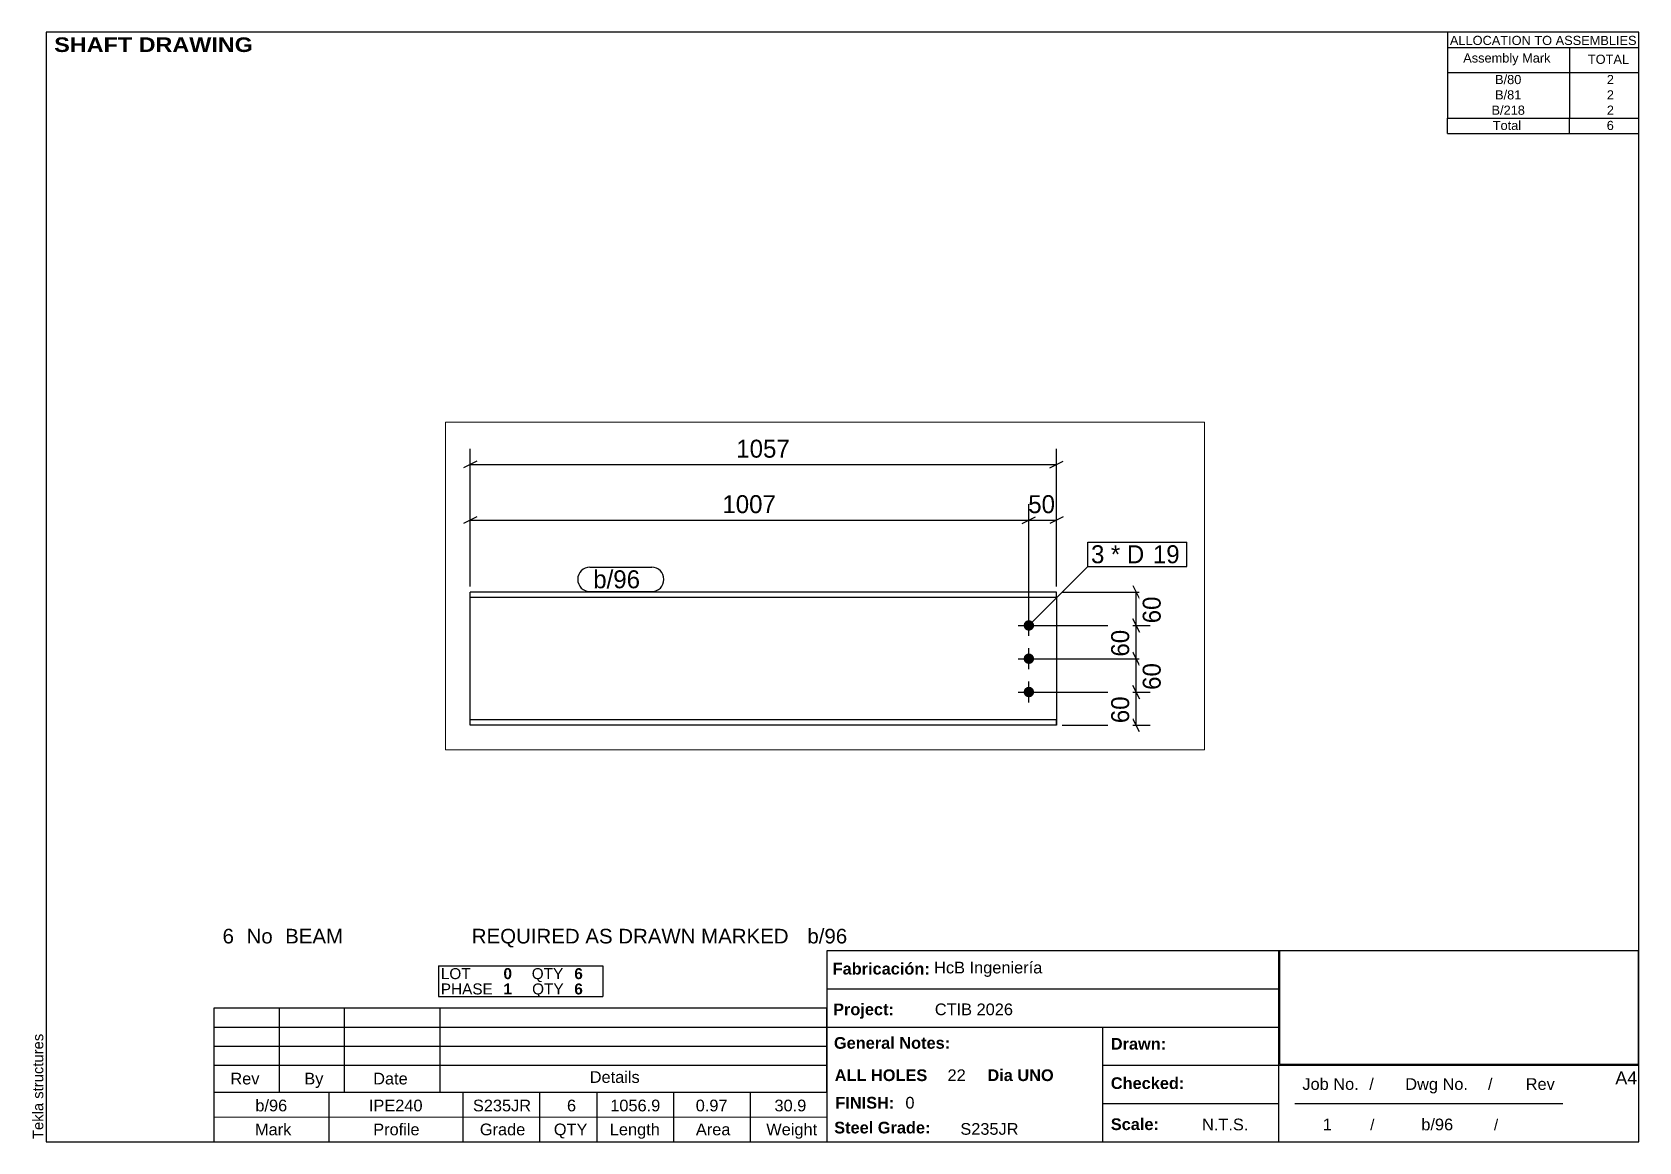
# Paper-space layout 'Layout1' of a CAD drawing. Header units: millimetres. Extents: x 2 to 292, y 5 to 205.
# The model-space entities are those that its viewports show. They can reach past a viewport. Long polylines and large blocks are cut down to what shows.
import ezdxf

# ---------------------------------------------------------------- set-up
doc = ezdxf.new("R2010")
doc.units = ezdxf.units.MM
doc.linetypes.add('DXK_LINE_DOT4', pattern=[0.9408, 0.4704, -0.4704])
doc.layers.add('Viewport layer', color=7, linetype='Continuous', plot=False)
doc.styles.add('Arial', font='ARIAL.TTF', dxfattribs={"height": 0.2})
doc.styles.add('Arial Black', font='ARIBLK.TTF', dxfattribs={"height": 0.2})
doc.styles.add('Arial Bold', font='ARIALBD.TTF', dxfattribs={"height": 0.2})
doc.styles.add('Comic Sans MS', font='COMIC.TTF', dxfattribs={"height": 0.2})

msp = doc.modelspace()

# ---------------------------------------------------------------- hatches: boundary and pattern name
at = {"linetype": 'Continuous'}
for points in [[(1041.4, 224, -1), (1060.4, 224, -1)], [(1041.4, 164, -1), (1060.4, 164, -1)], [(1041.4, 104, -1), (1060.4, 104, -1)]]:
    msp.add_hatch(color=3, dxfattribs=at).paths.add_polyline_path(points)

# ---------------------------------------------------------------- linework, layer by layer
at = {"color": 8, "linetype": 'Continuous'}
for p, q in [((44, 294), (44, 542.4)), ((56, 520), (32, 508)), ((44, 514), (1100.9, 514)), ((1088.9, 508), (1112.9, 520)), ((44, 294), (44, 442.4)), ((1050.9, 234), (1050.9, 442.4)), ((1100.9, 294), (1100.9, 442.4)), ((56, 420), (32, 408)), ((1038.9, 408), (1062.9, 420)), ((1050.9, 414), (1100.9, 414)), ((1112.9, 420), (1088.9, 408)), ((1238, 296), (1250, 272)), ((1110.9, 284), (1272.4, 284)), ((1244, 224), (1244, 284)), ((1250, 212), (1238, 236)), ((1060.9, 224), (1272.4, 224)), ((1250, 152), (1238, 176)), ((1060.9, 164), (1269.6, 164)), ((1250, 92), (1238, 116)), ((1060.9, 104), (1272.4, 104)), ((1110.9, 44), (1269.6, 44)), ((1250, 32), (1238, 56))]:
    msp.add_line(p, q, dxfattribs=at)
at = {"color": 7, "linetype": 'Continuous'}
for p, q in [((1335.3, 330.1), (1335.3, 374.1)), ((1100.9, 284), (44, 284)), ((44, 44), (44, 284)), ((1100.9, 274.2), (44, 274.2)), ((1100.9, 274.2), (1100.9, 284)), ((1100.9, 274.2), (1100.9, 53.8)), ((1100.9, 53.8), (44, 53.8)), ((1100.9, 44), (44, 44)), ((1100.9, 44), (1100.9, 53.8))]:
    msp.add_line(p, q, dxfattribs=at)
at = {"color": 7, "linetype": 'DXK_LINE_DOT4'}
for p, q in [((1100.9, 274.2), (1100.9, 284)), ((1100.9, 53.8), (1100.9, 44))]:
    msp.add_line(p, q, dxfattribs=at)
at = {"color": 3, "linetype": 'Continuous'}
for p, q in [((1050.9, 205), (1050.9, 243)), ((1031.9, 224), (1069.9, 224)), ((1050.9, 145), (1050.9, 183)), ((1031.9, 164), (1069.9, 164)), ((1050.9, 85), (1050.9, 123)), ((1031.9, 104), (1069.9, 104))]:
    msp.add_line(p, q, dxfattribs=at)

# ---------------------------------------------------------------- wipeouts: each hides what was drawn before it
at = {"color": 0}
msp.add_wipeout([(1189, 336.1), (1189, 368.1), (1162.9, 368.1), (1162.9, 336.1)], dxfattribs=at)

# ---------------------------------------------------------------- next in the draw order: wipeouts: each hides what was drawn before it
for points in [[(627.5, 520), (627.5, 564.8), (517.3, 564.8), (517.3, 520)], [(1108.3, 420), (1108.3, 464.8), (1043.4, 464.8), (1043.4, 420)], [(1189, 336.1), (1189, 368.1), (1162.9, 368.1), (1162.9, 336.1)], [(365.3, 291), (365.3, 323), (266, 323), (266, 291)], [(1294.8, 286.5), (1250, 286.5), (1250, 221.5), (1294.8, 221.5)]]:
    msp.add_wipeout(points, dxfattribs=at)

# ---------------------------------------------------------------- next in the draw order: linework, layer by layer
at = {"color": 8, "linetype": 'Continuous'}
for p, q in [((1100.9, 294), (1100.9, 542.4)), ((1050.9, 234), (1050.9, 442.4)), ((44, 414), (1050.9, 414)), ((1038.9, 408), (1062.9, 420)), ((1238, 236), (1250, 212)), ((1060.9, 224), (1269.6, 224)), ((1244, 164), (1244, 224))]:
    msp.add_line(p, q, dxfattribs=at)
at = {"color": 7, "linetype": 'Continuous'}
for p, q in [((1156.9, 330.1), (1156.9, 374.1)), ((1050.9, 224), (1156.9, 330.1))]:
    msp.add_line(p, q, dxfattribs=at)

# ---------------------------------------------------------------- next in the draw order: texts
at = {"color": 3, "style": 'Comic Sans MS'}
for s, p in [('1057', (523.7, 526.4)), ('50', (1049.8, 426.4))]:
    msp.add_text(s, height=32.38, dxfattribs=at).set_placement(p)
msp.add_text('60', height=32.38, rotation=90.0002, dxfattribs=at).set_placement((1288.4, 227.9))

# ---------------------------------------------------------------- next in the draw order: wipeouts: each hides what was drawn before it
at = {"color": 0}
for points in [[(1264.8, 336.1), (1264.8, 368.1), (1198.6, 368.1), (1198.6, 336.1)], [(365.3, 291), (365.3, 323), (266, 323), (266, 291)]]:
    msp.add_wipeout(points, dxfattribs=at)

# ---------------------------------------------------------------- next in the draw order: linework, layer by layer
at = {"color": 7, "linetype": 'Continuous'}
for p, q in [((260, 329), (371.3, 329)), ((260, 285), (371.3, 285))]:
    msp.add_line(p, q, dxfattribs=at)
for centre, start, end in [((260, 307), 90, 270), ((371.3, 307), 270, 90)]:
    msp.add_arc(centre, 22, start, end, dxfattribs=at)

# ---------------------------------------------------------------- next in the draw order: texts
at = {"color": 3, "style": 'Comic Sans MS'}
msp.add_text('b/96', height=32.38, dxfattribs=at).set_placement((266, 291))

# ---------------------------------------------------------------- next in the draw order: wipeouts: each hides what was drawn before it
at = {"color": 0}
for points in [[(602.5, 420), (602.5, 464.8), (492.3, 464.8), (492.3, 420)], [(1264.8, 336.1), (1264.8, 368.1), (1198.6, 368.1), (1198.6, 336.1)], [(1238, 226.5), (1193.2, 226.5), (1193.2, 161.5), (1238, 161.5)]]:
    msp.add_wipeout(points, dxfattribs=at)

# ---------------------------------------------------------------- next in the draw order: linework, layer by layer
at = {"color": 8, "linetype": 'Continuous'}
for p, q in [((1238, 176), (1250, 152)), ((1060.9, 164), (1272.4, 164)), ((1244, 104), (1244, 164))]:
    msp.add_line(p, q, dxfattribs=at)

# ---------------------------------------------------------------- next in the draw order: texts
at = {"color": 3, "style": 'Comic Sans MS'}
for s, height, p in [('1007', 32.38, (498.7, 426.4)), ('3', 32.4, (1162.9, 336.1)), ('* D', 32.38, (1198.6, 336.1))]:
    msp.add_text(s, height=height, dxfattribs=at).set_placement(p)
msp.add_text('60', height=32.38, rotation=90.0002, dxfattribs=at).set_placement((1231.6, 167.9))

# ---------------------------------------------------------------- next in the draw order: wipeouts: each hides what was drawn before it
at = {"color": 0}
msp.add_wipeout([(1319.7, 336.1), (1319.7, 368.1), (1274.4, 368.1), (1274.4, 336.1)], dxfattribs=at)

# ---------------------------------------------------------------- next in the draw order: wipeouts: each hides what was drawn before it
for points in [[(1319.7, 336.1), (1319.7, 368.1), (1274.4, 368.1), (1274.4, 336.1)], [(1294.8, 166.5), (1250, 166.5), (1250, 101.5), (1294.8, 101.5)]]:
    msp.add_wipeout(points, dxfattribs=at)

# ---------------------------------------------------------------- next in the draw order: linework, layer by layer
at = {"color": 7, "linetype": 'Continuous'}
for p, q in [((1156.9, 374.1), (1335.3, 374.1)), ((1156.9, 330.1), (1335.3, 330.1))]:
    msp.add_line(p, q, dxfattribs=at)
at = {"color": 8, "linetype": 'Continuous'}
for p, q in [((1238, 116), (1250, 92)), ((1060.9, 104), (1269.6, 104)), ((1244, 44), (1244, 104))]:
    msp.add_line(p, q, dxfattribs=at)

# ---------------------------------------------------------------- next in the draw order: texts
at = {"color": 3, "style": 'Comic Sans MS'}
msp.add_text('19', height=32.38, dxfattribs=at).set_placement((1274.4, 336.1))
msp.add_text('60', height=32.38, rotation=90.0002, dxfattribs=at).set_placement((1288.4, 107.9))

# ---------------------------------------------------------------- next in the draw order: wipeouts: each hides what was drawn before it
at = {"color": 0}
msp.add_wipeout([(1238, 106.5), (1193.2, 106.5), (1193.2, 41.5), (1238, 41.5)], dxfattribs=at)

# ---------------------------------------------------------------- next in the draw order: texts
at = {"color": 3, "style": 'Comic Sans MS'}
msp.add_text('60', height=32.38, rotation=90.0002, dxfattribs=at).set_placement((1231.6, 47.9))

psp = doc.layouts.get("Layout1")

# ---------------------------------------------------------------- linework, layer by layer
at = {"color": 5, "linetype": 'Continuous'}
for p, q in [((292, 205), (5, 205)), ((5, 205), (5, 5)), ((292, 5), (292, 205)), ((5, 5), (292, 5))]:
    psp.add_line(p, q, dxfattribs=at)
at = {"color": 7, "linetype": 'Continuous'}
for p, q in [((257.51, 205), (257.51, 197.75)), ((257.57, 202.24), (292, 202.24)), ((279.49, 202.24), (279.49, 197.75)), ((257.51, 197.75), (257.51, 195)), ((257.57, 197.75), (292, 197.75)), ((279.49, 197.75), (279.49, 195)), ((257.51, 195), (257.51, 192.24)), ((279.49, 195), (279.49, 192.24)), ((257.51, 192.24), (257.51, 189.47)), ((279.49, 192.24), (279.49, 189.47)), ((257.51, 186.71), (257.51, 189.47)), ((257.54, 189.47), (292, 189.47)), ((279.49, 186.71), (279.49, 189.47)), ((257.51, 186.71), (292, 186.71)), ((145.72, 5), (145.72, 39.5)), ((145.75, 39.5), (292, 39.5)), ((227.14, 5), (227.14, 39.5)), ((75.68, 36.74), (105.35, 36.74)), ((75.68, 36.74), (75.68, 33.98)), ((105.35, 36.74), (105.35, 33.98)), ((75.68, 33.98), (75.68, 31.22)), ((105.35, 33.98), (105.35, 31.22)), ((145.72, 32.6), (227.14, 32.6)), ((35.31, 13.97), (35.31, 29.15)), ((35.31, 29.15), (145.71, 29.15)), ((47.04, 13.97), (47.04, 29.15)), ((58.77, 13.97), (58.77, 29.15)), ((75.68, 31.22), (105.35, 31.22)), ((76.02, 13.97), (76.02, 29.15)), ((145.71, 13.97), (145.71, 29.15)), ((35.31, 25.7), (145.71, 25.7)), ((145.72, 25.7), (227.14, 25.7)), ((195.4, 5), (195.4, 25.7)), ((35.31, 22.25), (145.71, 22.25)), ((35.31, 18.8), (145.71, 18.8)), ((195.4, 18.8), (292, 18.8)), ((35.31, 13.96), (145.71, 13.97)), ((35.31, 9.49), (35.31, 13.96)), ((56.01, 9.49), (56.01, 13.97)), ((80.16, 9.49), (80.16, 13.97)), ((93.96, 9.49), (93.96, 13.97)), ((104.31, 9.49), (104.31, 13.97)), ((118.11, 9.49), (118.11, 13.97)), ((131.91, 9.49), (131.91, 13.97)), ((195.4, 11.9), (227.14, 11.9)), ((229.99, 11.92), (278.29, 11.92)), ((35.31, 9.48), (145.72, 9.49)), ((35.31, 5), (35.31, 9.48)), ((56.01, 5), (56.01, 9.48)), ((80.16, 5), (80.16, 9.48)), ((93.96, 5), (93.96, 9.48)), ((104.31, 5), (104.31, 9.48)), ((118.11, 5), (118.11, 9.48)), ((131.91, 5), (131.91, 9.48))]:
    psp.add_line(p, q, dxfattribs=at)
at = {"color": 2, "linetype": 'Continuous'}
for p, q in [((227.28, 39.46), (291.86, 39.46)), ((227.29, 19.02), (227.29, 39.46)), ((291.96, 19.03), (291.96, 39.47)), ((227.28, 19.03), (291.86, 19.03))]:
    psp.add_line(p, q, dxfattribs=at)

# ---------------------------------------------------------------- texts
at = {"color": 7}
for s, height, style, p in [(' SHAFT DRAWING', 2.6342, 'Arial Black', (5.3, 201.42)), ('ALLOCATION TO ASSEMBLIES', 1.6475, 'Arial', (257.95, 202.68)), ('Assembly Mark', 1.6475, 'Arial', (260.35, 199.52)), ('TOTAL', 1.648, 'Arial', (282.81, 199.28)), ('6', 2.64, 'Arial', (36.8, 40.76)), ('REQUIRED AS DRAWN MARKED', 2.636, 'Arial', (81.71, 40.76)), ('b/96', 2.636, 'Arial', (142.18, 40.76)), ('No', 2.636, 'Arial', (41.13, 40.76)), ('BEAM', 2.636, 'Arial', (48.08, 40.76)), ('b/96', 2.109, 'Arial', (42.71, 10.5)), ('IPE240', 2.109, 'Arial', (63.17, 10.5)), ('S235JR', 2.109, 'Arial', (81.91, 10.5)), ('6', 2.11, 'Arial', (98.86, 10.5)), ('1056.9', 2.109, 'Arial', (106.66, 10.5)), ('0.97', 2.109, 'Arial', (122.06, 10.5)), ('30.9', 2.109, 'Arial', (136.25, 10.5)), ('FINISH:', 2.107, 'Arial Bold', (147.22, 11)), ('0', 2.11, 'Arial', (159.84, 11))]:
    psp.add_text(s, height=height, dxfattribs=dict(at, style=style)).set_placement(p)
at = {"color": 7, "linetype": 'Continuous'}
for s, height, style, p in [('B/80', 1.648, 'Arial', (266.09, 195.63)), ('2', 1.65, 'Arial', (286.23, 195.63)), ('B/81', 1.648, 'Arial', (266.09, 192.87)), ('2', 1.65, 'Arial', (286.23, 192.87)), ('B/218', 1.648, 'Arial', (265.45, 190.11)), ('2', 1.65, 'Arial', (286.23, 190.11)), ('Total', 1.648, 'Arial', (265.67, 187.36)), ('6', 1.65, 'Arial', (286.21, 187.36)), ('LOT', 1.977, 'Arial', (76.13, 34.33)), ('0', 1.98, 'Arial Bold', (87.41, 34.33)), ('QTY', 1.977, 'Arial', (92.51, 34.33)), ('6', 1.98, 'Arial Bold', (100.18, 34.33)), ('Fabricación:', 2.1074, 'Arial Bold', (146.73, 35.16)), ('HcB Ingeniería', 2.1088, 'Arial', (165.02, 35.36)), ('PHASE', 1.977, 'Arial', (76.13, 31.57)), ('1', 1.98, 'Arial Bold', (87.41, 31.57)), ('QTY', 1.977, 'Arial', (92.58, 31.57)), ('6', 1.98, 'Arial Bold', (100.18, 31.57)), ('Project:', 2.107, 'Arial Bold', (146.81, 27.83)), ('CTIB 2026', 2.109, 'Arial', (165.14, 27.83)), ('General Notes:', 2.1074, 'Arial Bold', (146.96, 21.78)), ('Drawn:', 2.107, 'Arial Bold', (196.85, 21.62)), ('Rev', 2.109, 'Arial', (38.21, 15.35)), ('By', 2.109, 'Arial', (51.53, 15.35)), ('Date', 2.109, 'Arial', (63.94, 15.35)), ('Details', 2.109, 'Arial', (102.96, 15.63)), ('ALL HOLES', 2.107, 'Arial Bold', (147.1, 15.96)), ('22', 2.109, 'Arial', (167.43, 15.96)), ('Dia UNO', 2.107, 'Arial Bold', (174.62, 15.96)), ('A4', 2.307, 'Arial', (287.76, 15.38)), ('Checked:', 2.107, 'Arial Bold', (196.85, 14.53)), ('Job No.', 2.109, 'Arial', (231.37, 14.37)), ('/', 2.11, 'Arial', (243.42, 14.37)), ('Dwg No.', 2.109, 'Arial', (249.91, 14.37)), ('/', 2.11, 'Arial', (264.81, 14.37)), ('Rev', 2.109, 'Arial', (271.61, 14.37)), ('Steel Grade:', 2.1074, 'Arial Bold', (147.01, 6.52)), ('Scale:', 2.107, 'Arial Bold', (196.85, 7.13)), ('N.T.S.', 2.109, 'Arial', (213.29, 7.08)), ('1', 2.11, 'Arial', (235.04, 7.08)), ('/', 1.98, 'Arial', (243.58, 7.08)), ('b/96', 2.109, 'Arial', (252.8, 7.08)), ('/', 1.98, 'Arial', (265.88, 7.08)), ('Mark', 2.109, 'Arial', (42.64, 6.19)), ('Profile', 2.109, 'Arial', (63.95, 6.19)), ('Grade', 2.109, 'Arial', (83.16, 6.19)), ('QTY', 2.109, 'Arial', (96.49, 6.19)), ('Length', 2.109, 'Arial', (106.58, 6.19)), ('Area', 2.109, 'Arial', (122.09, 6.19)), ('Weight', 2.109, 'Arial', (134.77, 6.19)), ('S235JR', 2.109, 'Arial', (169.74, 6.28))]:
    psp.add_text(s, height=height, dxfattribs=dict(at, style=style)).set_placement(p)
at = {"color": 174, "linetype": 'Continuous', "style": 'Arial'}
psp.add_text('Tekla structures', height=1.9102, rotation=90, dxfattribs=at).set_placement((4.5, 5.5))

# ---------------------------------------------------------------- viewports
at = {"layer": 'Viewport layer', "view_target_point": (683.64, 295.2)}
psp.add_viewport(center=(145.36, 105.19), size=(136.73, 59.04), view_center_point=(0, 0), view_height=590.4, dxfattribs=at)

doc.saveas('drawing.dxf')
